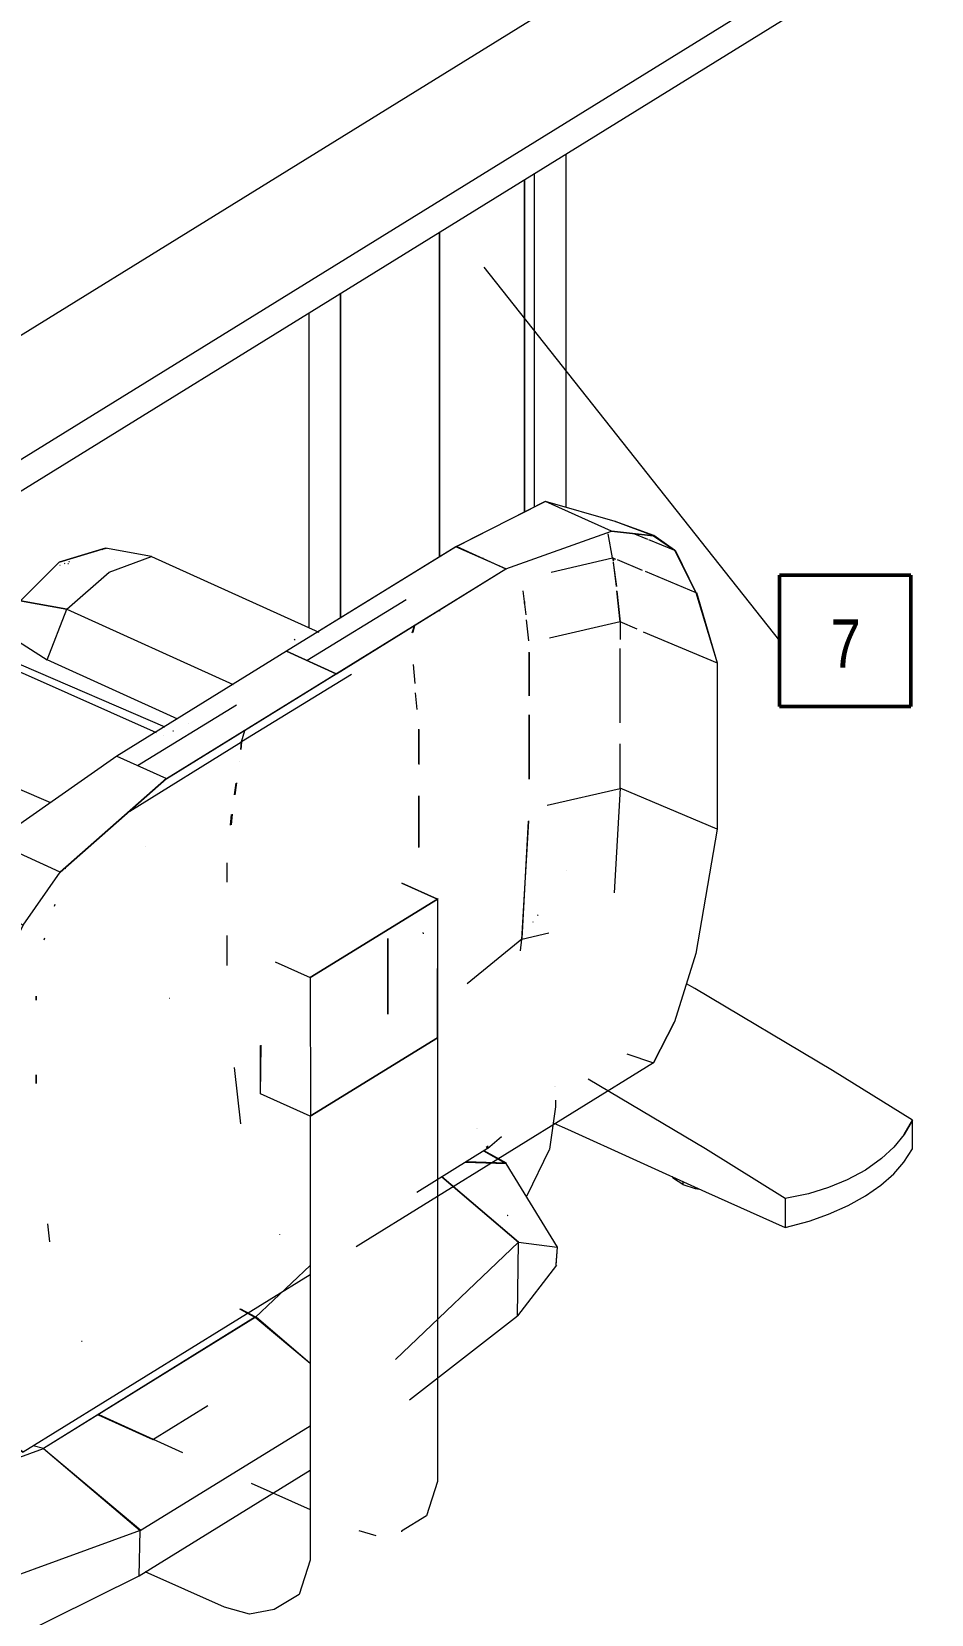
# Model space of a CAD drawing. Extents: x -15 to 256, y 0 to 403.
# Drawn here: x 249.091 to 250.818, y 369.648 to 372.687 of the extents above; entities that cross this region are included whole.
import ezdxf

# ---------------------------------------------------------------- set-up
doc = ezdxf.new("R2010")
doc.units = 0
doc.header["$LTSCALE"] = 0.15
doc.layers.get('0').update_dxf_attribs({"color": 252})
doc.layers.add('E-ANN-LCTX', color=90, linetype='Continuous', lineweight=9)
doc.layers.add('PDF2_Geometry', color=7, linetype='Continuous')
doc.styles.add('Arial_12', font='arial.ttf', dxfattribs={"width": 0.8, "height": 2.342038})

# ---------------------------------------------------------------- blocks, each defined once
blk = doc.blocks.new('6-Model')
at = {"layer": 'PDF2_Geometry', "lineweight": 0}
for points in [[(97.728, 44.645), (97.791, 21.26), (98.628, 21.793), (98.754, 44.183), (187.352, 98.945), (187.352, 99.845), (184.826, 101.893), (158.525, 113.745), (76.526, 63.045)], [(184.826, 101.893), (96.228, 47.131), (72.753, 57.717)], [(187.352, 99.845), (98.754, 45.095)], [(168.549, 77.052), (168.549, 87.318)], [(167.618, 86.738), (167.618, 77.064)], [(161.082, 82.7), (161.082, 73.571)], [(152.794, 64.939), (153.867, 66.479), (156.946, 69.19), (166.797, 75.276), (169.86, 76.365), (167.949, 77.23), (165.345, 75.915), (167.949, 77.242)], [(171.691, 75.821), (171.091, 76.247), (171.075, 76.235), (169.97, 76.649), (167.949, 77.23), (167.949, 77.242), (167.949, 77.218)], [(171.075, 76.235), (169.86, 76.365), (171.075, 76.235), (171.691, 75.821), (172.307, 74.589), (172.922, 72.553), (172.922, 67.722), (172.307, 64.122), (171.691, 62.133), (171.075, 60.949), (162.456, 55.609)], [(168.107, 75.181), (169.891, 75.596), (169.765, 76.294)], [(171.091, 76.247), (169.97, 76.649), (169.986, 76.661)], [(170.917, 76.129), (170.539, 76.282)], [(165.36, 75.904), (165.36, 75.927), (165.345, 75.915), (160.435, 72.884), (155.509, 69.841), (151.941, 67.343), (151.957, 67.355)], [(155.083, 75.832), (155.115, 75.856), (153.836, 75.465), (155.178, 75.88), (155.115, 75.856), (155.162, 75.868), (155.178, 75.88), (155.193, 75.856)], [(156.52, 75.631), (155.178, 75.88)], [(165.376, 75.927), (166.797, 75.276)], [(170.933, 76.129), (171.691, 75.821), (171.707, 75.821), (172.307, 74.589)], [(153.836, 75.465), (152.715, 74.352), (152.699, 74.352), (152.415, 73.322), (151.925, 73.879), (151.957, 74.199), (152.699, 74.352), (152.715, 74.352), (154.057, 74.104), (155.288, 75.181), (156.52, 75.631), (161.366, 73.441)], [(153.852, 75.383), (153.867, 75.383)], [(153.994, 75.43), (154.009, 75.442)], [(154.009, 75.43), (154.009, 75.43)], [(154.104, 75.418), (154.088, 75.418)], [(154.104, 75.477), (154.104, 75.477)], [(154.136, 75.477), (154.12, 75.477)], [(155.43, 75.56), (155.43, 75.56)], [(166.15, 75.572), (166.134, 75.572)], [(169.986, 75.548), (169.891, 75.596), (169.907, 75.501)], [(169.891, 75.596), (169.907, 75.596), (169.923, 75.513)], [(169.907, 75.454), (170.002, 74.767), (169.923, 75.465)], [(170.76, 75.229), (170.033, 75.536)], [(166.781, 75.276), (166.813, 75.276)], [(170.839, 75.205), (172.307, 74.589), (172.323, 74.589), (172.922, 72.553)], [(147.71, 74.435), (152.731, 72.494), (156.898, 70.694)], [(163.908, 74.376), (161.035, 72.612)], [(167.381, 73.938), (167.302, 74.637)], [(170.018, 74.625), (170.112, 73.737), (168.06, 73.263)], [(170.112, 73.737), (170.018, 74.637)], [(147.458, 74.27), (152.762, 72.257), (156.646, 70.528)], [(154.057, 74.104), (152.715, 74.352)], [(157.277, 70.919), (153.488, 72.636), (154.057, 74.104), (158.888, 71.925)], [(164.082, 73.417), (164.145, 73.618), (164.097, 73.429)], [(167.46, 73.192), (167.397, 73.796)], [(170.602, 73.524), (170.112, 73.737), (170.112, 73.749), (170.112, 73.228)], [(152.415, 73.322), (153.488, 72.636)], [(160.656, 73.239), (160.687, 73.216)], [(170.775, 73.453), (172.922, 72.553), (172.922, 67.722), (170.112, 68.918)], [(160.419, 72.884), (160.451, 72.884)], [(167.476, 72.849), (167.476, 71.594), (167.476, 72.861)], [(170.112, 70.812), (170.112, 72.967)], [(153.599, 68.491), (148.752, 70.564), (144.821, 72.091), (144.237, 72.292)], [(162.313, 72.209), (159.124, 70.256)], [(164.161, 71.949), (164.113, 72.505)], [(164.224, 71.191), (164.176, 71.677)], [(156.109, 69.569), (158.982, 71.333)], [(157.593, 70.788), (157.593, 70.788)], [(155.888, 68.243), (159.124, 70.256), (159.109, 70.031), (159.124, 70.256), (159.219, 70.587)], [(156.851, 70.445), (156.851, 70.445)], [(157.135, 70.575), (157.151, 70.575)], [(164.271, 69.616), (164.271, 70.623)], [(164.271, 70.611), (164.271, 69.604)], [(167.476, 70.445), (167.476, 70.445)], [(155.525, 69.841), (155.509, 69.841), (156.946, 69.19), (153.867, 66.479), (151.957, 67.343), (151.847, 65.448), (151.862, 65.46), (152.794, 64.939), (152.178, 63.755), (151.562, 61.766), (150.947, 58.972), (150.947, 54.141), (151.562, 51.311), (152.178, 50.08), (150.647, 50.837), (152.147, 50.02), (152.162, 50.032), (152.794, 49.653)], [(167.476, 69.9), (167.476, 69.9)], [(170.112, 68.906), (170.112, 70.196)], [(159.061, 69.675), (159.061, 69.675)], [(159.061, 69.675), (159.061, 69.675)], [(158.919, 68.716), (158.967, 69.06)], [(158.982, 69.072), (158.935, 68.716)], [(167.997, 68.42), (170.112, 68.906), (170.112, 68.918), (169.939, 65.875)], [(164.271, 67.189), (164.271, 68.693), (164.271, 67.201)], [(158.809, 67.84), (158.84, 68.148)], [(158.856, 68.16), (158.824, 67.852)], [(168.044, 64.703), (167.255, 64.525), (167.46, 67.97)], [(167.444, 67.959), (167.255, 64.549)], [(164.271, 67.911), (164.271, 67.911)], [(156.33, 67.213), (156.33, 67.213)], [(153.441, 66.68), (153.425, 66.668)], [(154.025, 66.609), (154.009, 66.573)], [(158.714, 66.183), (158.714, 66.751)], [(154.009, 66.561), (154.009, 66.561)], [(164.808, 61.671), (164.824, 65.709), (164.808, 65.697), (163.782, 66.159), (164.808, 65.697), (161.114, 63.424), (164.808, 65.697), (164.808, 61.671), (161.114, 59.398), (164.808, 61.671), (164.808, 48.801), (164.492, 47.806), (163.766, 47.356), (163.766, 47.344)], [(168.549, 66.514), (168.549, 66.514)], [(153.709, 65.543), (153.694, 65.484)], [(167.713, 65.224), (167.728, 65.235)], [(167.586, 65.022), (167.586, 65.034)], [(153.409, 64.56), (153.394, 64.501)], [(158.714, 63.767), (158.714, 64.643)], [(164.397, 64.714), (164.397, 64.726)], [(164.397, 64.703), (164.397, 64.691)], [(167.255, 64.525), (167.255, 64.537), (165.676, 63.234)], [(167.223, 64.193), (167.255, 64.537)], [(160.103, 63.874), (161.114, 63.424), (161.129, 59.398), (161.114, 59.398), (159.677, 60.049), (159.693, 61.458)], [(178.353, 58.865), (178.59, 59.28), (176.269, 60.724), (172.275, 63.104), (172.038, 63.234)], [(157.041, 62.808), (157.025, 62.808)], [(170.302, 61.21), (171.075, 60.949), (171.691, 62.133)], [(159.677, 60.049), (159.677, 61.446)], [(159.109, 59.173), (158.919, 60.807)], [(168.218, 60.262), (168.218, 60.262)], [(168.234, 60.262), (168.234, 60.262)], [(175.575, 57.148), (174.896, 57.006), (172.591, 58.451), (169.181, 60.476)], [(167.381, 57.065), (167.413, 57.101), (168.06, 58.427), (168.076, 58.439), (168.249, 59.67), (168.249, 59.86)], [(161.114, 59.398), (161.114, 46.516), (160.798, 45.521), (160.072, 45.083), (159.361, 44.953), (158.635, 45.154), (156.33, 46.184)], [(165.945, 59.031), (165.945, 59.031)], [(165.96, 59.043), (165.96, 59.043)], [(166.26, 58.534), (166.276, 58.486), (166.276, 58.463), (166.26, 58.463), (166.671, 58.806)], [(168.186, 59.197), (168.581, 59.019), (172.591, 57.208), (174.896, 56.166)], [(166.229, 58.522), (166.26, 58.463), (164.208, 57.184)], [(166.15, 58.392), (166.797, 58.025), (168.281, 55.597), (168.249, 55.1), (168.249, 55.076)], [(166.813, 58.036), (166.166, 58.392)], [(165.629, 58.06), (166.797, 58.025), (166.813, 58.036), (165.645, 58.072)], [(171.612, 57.646), (171.659, 57.586)], [(171.928, 57.421), (171.659, 57.586), (171.659, 57.622)], [(171.928, 57.504), (171.928, 57.421), (172.291, 57.302)], [(172.291, 57.338), (172.291, 57.302), (172.417, 57.279)], [(166.86, 56.509), (166.844, 56.521), (166.829, 56.521)], [(153.567, 55.751), (153.504, 56.272)], [(160.23, 55.964), (160.23, 55.952)], [(160.23, 55.952), (160.23, 55.952)], [(161.114, 54.792), (152.794, 49.653), (152.178, 50.08), (150.347, 51.003), (150.331, 51.003)], [(161.114, 55.064), (159.519, 53.561), (159.077, 53.798)], [(168.265, 55.076), (168.265, 55.076)], [(159.093, 53.809), (159.535, 53.573), (159.519, 53.561), (153.378, 49.76), (153.078, 49.831)], [(161.114, 52.223), (159.519, 53.561), (159.535, 53.573), (153.378, 49.76), (156.188, 47.38), (161.114, 50.411)], [(159.551, 53.573), (161.114, 52.235)], [(164.003, 51.169), (167.129, 53.608)], [(154.483, 52.874), (154.499, 52.874)], [(160.703, 52.578), (160.703, 52.578)], [(154.972, 50.731), (156.551, 50.02), (158.146, 51.003)], [(154.988, 50.743), (157.419, 49.642)], [(156.172, 46.066), (156.156, 46.066), (156.188, 47.38), (149.921, 45.095), (147.142, 47.463), (147.126, 47.475), (147.11, 47.463), (153.378, 49.76), (156.204, 47.392), (156.188, 47.38)], [(153.378, 49.76), (153.394, 49.772)], [(161.114, 49.121), (156.156, 46.054)], [(159.409, 48.754), (161.114, 47.984)], [(162.534, 47.38), (163.024, 47.238)], [(149.889, 42.964), (147.331, 42.147), (147.363, 42.668), (149.921, 45.095), (149.936, 45.095), (149.889, 42.964), (156.156, 46.066)]]:
    blk.add_lwpolyline(points, dxfattribs=at)
for points in [[(167.334, 86.572), (167.334, 76.922)], [(164.871, 85.044), (164.871, 75.619)], [(161.998, 83.268), (161.998, 73.843)], [(161.871, 72.233), (161.887, 72.233), (166.797, 75.276), (165.345, 75.915), (165.36, 75.927), (160.435, 72.884)], [(164.871, 74.056), (164.871, 74.045)], [(167.334, 74.329), (167.334, 74.27)], [(156.946, 69.19), (156.962, 69.19), (161.871, 72.233), (160.435, 72.884), (155.509, 69.841)], [(167.476, 69.178), (167.476, 71.037)], [(159.14, 70.256), (159.109, 70.256)], [(163.371, 64.549), (163.371, 62.358)], [(153.173, 62.879), (153.173, 62.761)], [(153.173, 60.594), (153.173, 60.345)], [(174.896, 56.166), (175.591, 56.355), (176.159, 56.556), (176.727, 56.805), (177.232, 57.089), (177.674, 57.397), (178.053, 57.729), (178.337, 58.06), (178.59, 58.451), (178.59, 59.28), (178.353, 58.865), (178.053, 58.498), (177.69, 58.167), (177.232, 57.835), (176.696, 57.551), (176.159, 57.326), (175.575, 57.148), (174.896, 57.006)], [(163.592, 52.341), (167.16, 55.739), (164.934, 57.634), (167.16, 55.739), (168.281, 55.597), (168.249, 55.076), (168.265, 55.076), (167.129, 53.608), (167.16, 55.739)]]:
    blk.add_lwpolyline(points, close=True, dxfattribs=at)
blk = doc.blocks.new('0100_Keyed Note-Square - New-3756089-CONTROL ROOM DETAIL - CONSOLE TYPE B')
at = {"layer": 'E-ANN-LCTX', "color": 7, "lineweight": 50}
for p, q in [((-3.175, -3.175), (-3.175, 3.175)), ((-3.175, 3.175), (3.175, 3.175)), ((3.175, 3.175), (3.175, -3.175)), ((3.175, -3.175), (-3.175, -3.175))]:
    blk.add_line(p, q, dxfattribs=at)

msp = doc.modelspace()

# ---------------------------------------------------------------- linework, layer by layer
at = {"layer": 'E-ANN-LCTX'}
msp.add_line((249.959, 372.2344), (250.5265, 371.5173), dxfattribs=at)

# ---------------------------------------------------------------- block references
at = {"xscale": 0.0661841224396376, "yscale": 0.0661841224396376, "zscale": 0.0661841224396376}
msp.add_blockref('6-Model', (238.962, 366.6734), dxfattribs=at)
at = {"layer": 'E-ANN-LCTX', "color": 7, "xscale": 0.03971047346378256, "yscale": 0.03971047346378256, "zscale": 0.03971047346378256}
msp.add_blockref('0100_Keyed Note-Square - New-3756089-CONTROL ROOM DETAIL - CONSOLE TYPE B', (250.6525, 371.5173), dxfattribs=at)

# ---------------------------------------------------------------- texts
at = {"layer": 'E-ANN-LCTX', "color": 7, "insert": (250.6538, 371.5585), "char_height": 0.093, "width": 0.068084, "attachment_point": 2, "line_spacing_factor": 0.938532, "style": 'Arial_12'}
msp.add_mtext('7', dxfattribs=at)

doc.saveas('drawing.dxf')
